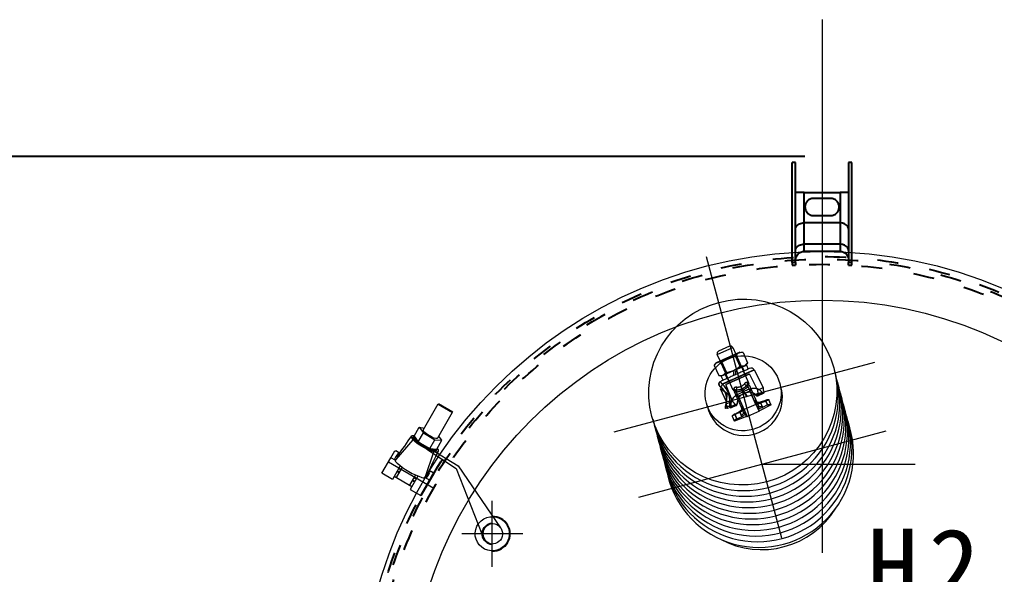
# Model space of a CAD drawing. Header units: millimetres. Extents: x 89051 to 218395, y -330386 to -125649.
# Drawn here: x 90001 to 90571, y -128403 to -128079 of the extents above; entities that cross this region are included whole.
import ezdxf

# ---------------------------------------------------------------- set-up
doc = ezdxf.new("R2010")
doc.units = ezdxf.units.MM
doc.header["$LTSCALE"] = 13
for name, pattern in [('1 实线', [0]), ('ACAD_ISO03W100', [1.18, 0.47, -0.71]), ('ACAD_ISO04W100', [30, 24, -3, 0, -3]), ('CENTER', [50.8, 31.75, -6.35, 6.35, -6.35]), ('HIDDEN', [9.525, 6.35, -3.175])]:
    doc.linetypes.add(name, pattern=pattern)
doc.layers.get('0').update_dxf_attribs({"color": 1, "linetype": 'CENTER'})
for name, color, linetype in [('CORE', 5, 'Continuous'), ('PDF_Visible (ANSI)', 7, 'Continuous'), ('PDF_Visible Narrow (ANSI)', 7, 'Continuous'), ('几何体', 7, 'Continuous'), ('粗实线', 4, 'Continuous')]:
    doc.layers.add(name, color=color, linetype=linetype)
doc.layers.add('图层1', color=1, linetype='CENTER', lineweight=13)
doc.layers.add('标注、文本', color=3, linetype='Continuous', lineweight=25)
doc.styles.get("Standard").update_dxf_attribs({"font": 'gbenor.shx', "bigfont": 'gbcbig.shx'})
doc.dimstyles.new('1-15', dxfattribs={"dimscale": 20, "dimtxt": 3.5, "dimasz": 2, "dimexe": 1.5, "dimexo": 0.5, "dimgap": 0.5, "dimtad": 1, "dimtoh": 1, "dimdec": 1, "dimdsep": 46, "dimtxsty": 'Standard', "dimcen": 2.5, "dimclrd": 3, "dimclre": 3, "dimclrt": 3, "dimadec": 0, "dimazin": 2, "dimtfac": 1, "dimtdec": 1, "dimtmove": 0, "dimatfit": 2, "dimfxl": 1, "dimarcsym": 0})

# ---------------------------------------------------------------- blocks, each defined once
blk = doc.blocks.new('*D520')
at = {"layer": 'Defpoints', "color": 0, "transparency": 16777216}
for p in [(89944.6, -128158.88), (90470.03, -128158.88), (90470.03, -128960.88)]:
    blk.add_point(p, dxfattribs=at)
at = {"layer": '标注、文本', "color": 3, "lineweight": -2, "transparency": 16777216}
for p, q in [((90460.03, -128158.88), (89914.6, -128158.88)), ((89944.6, -128920.88), (89944.6, -128198.88)), ((90460.03, -128960.88), (89914.6, -128960.88))]:
    blk.add_line(p, q, dxfattribs=at)
at = {"layer": '标注、文本', "color": 3, "transparency": 16777216}
for points in [[(89937.93, -128198.88), (89951.27, -128198.88), (89944.6, -128158.88)], [(89937.93, -128920.88), (89951.27, -128920.88), (89944.6, -128960.88)]]:
    blk.add_solid(points, dxfattribs=at)
at = {"layer": '标注、文本', "color": 3, "transparency": 16777216, "insert": (89899.6, -128559.88), "char_height": 70, "attachment_point": 5, "rotation": 90}
blk.add_mtext('802', dxfattribs=at)
blk = doc.blocks.new('*D527')
at = {"layer": 'Defpoints', "color": 0, "transparency": 16777216}
for p in [(90794.78, -128296.38), (90674.31, -128365.93), (90940.67, -128400.89), (90006.08, -128483.88), (90933.98, -128483.88)]:
    blk.add_point(p, dxfattribs=at)
at = {"layer": '标注、文本', "color": 3, "lineweight": -2, "transparency": 16777216}
for p, q in [((90803.44, -128291.38), (90909.88, -128229.93)), ((90943.98, -128483.88), (90977.93, -128483.88))]:
    blk.add_line(p, q, dxfattribs=at)
blk.add_arc((90470.03, -128483.88), 477.9, 4.797, 25.203, dxfattribs=at)
at = {"layer": '标注、文本', "color": 3, "transparency": 16777216}
for points in [[(90896.53, -128283.46), (90908.34, -128277.28), (90883.9, -128244.93)], [(90952.92, -128443.63), (90939.6, -128444.19), (90947.93, -128483.88)]]:
    blk.add_solid(points, dxfattribs=at)
at = {"layer": '标注、文本', "color": 3, "transparency": 16777216, "insert": (90975.11, -128348.54), "char_height": 70, "attachment_point": 5, "rotation": 285}
blk.add_mtext('30°', dxfattribs=at)
blk = doc.blocks.new('WRWEF RGERG')
at = {"layer": '几何体'}
for p, q in [((96038.29, -127924.02), (96038.29, -127922.02)), ((96096.7, -127922.02), (96038.29, -127922.02)), ((96096.7, -127924.02), (96096.7, -127922.02)), ((96096.7, -127922.02), (96098.29, -127922.02)), ((96098.29, -127922.02), (96098.29, -127924.02)), ((96096.7, -127924.02), (96038.29, -127924.02)), ((96055.79, -127929.02), (96055.79, -127950.02)), ((96073.53, -127950.02), (96073.53, -127929.02)), ((96086, -127929.02), (96073.53, -127929.02)), ((96086, -127950.02), (96086, -127929.02)), ((96090.29, -127929.02), (96086, -127929.02)), ((96090.29, -127950.02), (96090.29, -127929.02)), ((96096.7, -127924.02), (96098.29, -127924.02)), ((96059.27, -127944.52), (96059.27, -127934.52)), ((96069.27, -127934.52), (96069.27, -127944.52)), ((96073.53, -127950.02), (96086, -127950.02)), ((96086, -127950.02), (96090.29, -127950.02)), ((96038.29, -127955.02), (96096.7, -127955.02)), ((96038.29, -127957.02), (96038.29, -127955.02)), ((96096.7, -127957.02), (96038.29, -127957.02)), ((96096.7, -127957.02), (96096.7, -127955.02)), ((96098.29, -127955.02), (96096.7, -127955.02)), ((96098.29, -127957.02), (96096.7, -127957.02)), ((96098.29, -127955.02), (96098.29, -127957.02))]:
    blk.add_line(p, q, dxfattribs=at)
at = {"layer": '几何体', "flags": 128}
for points in [[(96077.26, -127924.02), (96076.73, -127924.07), (96076.21, -127924.22), (96075.71, -127924.47), (96075.24, -127924.81), (96074.82, -127925.24), (96074.44, -127925.74), (96074.12, -127926.31), (96073.86, -127926.94), (96073.68, -127927.61), (96073.56, -127928.3), (96073.53, -127929.02)], [(96089.74, -127924.02), (96089.21, -127924.07), (96088.68, -127924.22), (96088.18, -127924.47), (96087.72, -127924.81), (96087.29, -127925.24), (96086.91, -127925.74), (96086.59, -127926.31), (96086.34, -127926.94), (96086.15, -127927.61), (96086.04, -127928.3), (96086, -127929.02)], [(96077.26, -127955.02), (96076.73, -127954.96), (96076.21, -127954.81), (96075.71, -127954.56), (96075.24, -127954.22), (96074.82, -127953.79), (96074.44, -127953.29), (96074.12, -127952.72), (96073.86, -127952.09), (96073.68, -127951.42), (96073.56, -127950.73), (96073.53, -127950.02)], [(96089.74, -127955.02), (96089.21, -127954.96), (96088.68, -127954.81), (96088.18, -127954.56), (96087.72, -127954.22), (96087.29, -127953.79), (96086.91, -127953.29), (96086.59, -127952.72), (96086.34, -127952.09), (96086.15, -127951.42), (96086.04, -127950.73), (96086, -127950.02)]]:
    blk.add_lwpolyline(points, dxfattribs=at)
at = {"layer": '几何体'}
for centre, start, end in [((96095.29, -127929.02), 90, 180), ((96095.29, -127950.02), 180, 270)]:
    blk.add_arc(centre, 5, start, end, dxfattribs=at)
for points, knots in [([(96055.79, -127929.02), (96055.79, -127928.68), (96055.79, -127928.36), (96055.79, -127927.71), (96055.79, -127927.39), (96055.79, -127926.79), (96055.79, -127926.5), (96055.79, -127925.96), (96055.79, -127925.7), (96055.79, -127925.24), (96055.79, -127925.03), (96055.79, -127924.67), (96055.79, -127924.52), (96055.79, -127924.27), (96055.79, -127924.17), (96055.79, -127924.05), (96055.79, -127924.02), (96055.79, -127924.02)], [0, 0, 0, 0, 0.125, 0.125, 0.25, 0.25, 0.375, 0.375, 0.5, 0.5, 0.625, 0.625, 0.75, 0.75, 0.875, 0.875, 1, 1, 1, 1]), ([(96073.53, -127929.02), (96073.46, -127929.02), (96073.39, -127929.02), (96073.25, -127929.02), (96073.04, -127929.02), (96072.82, -127929.02), (96072.39, -127929.02), (96072.09, -127929.02), (96071.16, -127929.02), (96070.52, -127929.02), (96069.5, -127929.02), (96069.15, -127929.02), (96068.44, -127929.02), (96068.08, -127929.02), (96066.98, -127929.02), (96066.24, -127929.02), (96064.71, -127929.02), (96063.93, -127929.02), (96062.33, -127929.02), (96061.51, -127929.02), (96059.88, -127929.02), (96059.06, -127929.02), (96057.43, -127929.02), (96056.6, -127929.02), (96055.79, -127929.02)], [0, 0, 0, 0, 0.015625, 0.015625, 0.03125, 0.0625, 0.0625, 0.125, 0.125, 0.25, 0.25, 0.3125, 0.3125, 0.375, 0.375, 0.5, 0.5, 0.625, 0.625, 0.75, 0.75, 0.875, 0.875, 1, 1, 1, 1]), ([(96059.27, -127934.52), (96059.27, -127934.18), (96059.3, -127933.84), (96059.43, -127933.19), (96059.54, -127932.86), (96059.8, -127932.24), (96059.96, -127931.95), (96060.34, -127931.4), (96060.56, -127931.14), (96061.05, -127930.67), (96061.31, -127930.47), (96061.88, -127930.11), (96062.18, -127929.96), (96062.79, -127929.73), (96063.11, -127929.64), (96063.76, -127929.53), (96064.08, -127929.51), (96064.73, -127929.53), (96065.05, -127929.57), (96065.66, -127929.7), (96065.96, -127929.8), (96066.55, -127930.05), (96066.82, -127930.21), (96067.34, -127930.56), (96067.58, -127930.76), (96068.03, -127931.21), (96068.23, -127931.45), (96068.5, -127931.85), (96068.58, -127931.98), (96068.74, -127932.27), (96068.81, -127932.42), (96069, -127932.87), (96069.1, -127933.19), (96069.23, -127933.84), (96069.27, -127934.17), (96069.27, -127934.52)], [0, 0, 0, 0, 0.0625, 0.0625, 0.125, 0.125, 0.1875, 0.1875, 0.25, 0.25, 0.3125, 0.3125, 0.375, 0.375, 0.4375, 0.4375, 0.5, 0.5, 0.5625, 0.5625, 0.625, 0.625, 0.6875, 0.6875, 0.75, 0.75, 0.8125, 0.8125, 0.84375, 0.84375, 0.875, 0.875, 0.9375, 0.9375, 1, 1, 1, 1]), ([(96069.27, -127944.52), (96069.27, -127944.85), (96069.23, -127945.19), (96069.1, -127945.84), (96069, -127946.16), (96068.74, -127946.76), (96068.59, -127947.05), (96068.23, -127947.58), (96068.02, -127947.83), (96067.58, -127948.27), (96067.33, -127948.48), (96066.81, -127948.83), (96066.54, -127948.98), (96065.96, -127949.23), (96065.66, -127949.33), (96065.04, -127949.46), (96064.73, -127949.5), (96064.09, -127949.52), (96063.76, -127949.5), (96063.12, -127949.39), (96062.8, -127949.31), (96062.33, -127949.13), (96062.18, -127949.06), (96061.88, -127948.91), (96061.74, -127948.83), (96061.32, -127948.57), (96061.05, -127948.36), (96060.56, -127947.89), (96060.35, -127947.64), (96059.97, -127947.09), (96059.8, -127946.79), (96059.54, -127946.17), (96059.44, -127945.85), (96059.3, -127945.19), (96059.27, -127944.85), (96059.27, -127944.52)], [0, 0, 0, 0, 0.0625, 0.0625, 0.125, 0.125, 0.1875, 0.1875, 0.25, 0.25, 0.3125, 0.3125, 0.375, 0.375, 0.4375, 0.4375, 0.5, 0.5, 0.5625, 0.5625, 0.625, 0.625, 0.65625, 0.65625, 0.6875, 0.6875, 0.75, 0.75, 0.8125, 0.8125, 0.875, 0.875, 0.9375, 0.9375, 1, 1, 1, 1]), ([(96055.79, -127950.02), (96056.61, -127950.02), (96057.42, -127950.02), (96059.04, -127950.02), (96059.86, -127950.02), (96061.49, -127950.02), (96062.31, -127950.02), (96063.91, -127950.02), (96064.69, -127950.02), (96066.22, -127950.02), (96066.97, -127950.02), (96068.07, -127950.02), (96068.43, -127950.02), (96069.14, -127950.02), (96069.49, -127950.02), (96071.19, -127950.02), (96072.43, -127950.02), (96073.53, -127950.02)], [0, 0, 0, 0, 0.125, 0.125, 0.25, 0.25, 0.375, 0.375, 0.5, 0.5, 0.625, 0.625, 0.6875, 0.6875, 0.75, 0.75, 1, 1, 1, 1]), ([(96055.79, -127955.02), (96055.79, -127955.02), (96055.79, -127954.98), (96055.79, -127954.89), (96055.79, -127954.85), (96055.79, -127954.76), (96055.79, -127954.7), (96055.79, -127954.51), (96055.79, -127954.36), (96055.79, -127954), (96055.79, -127953.79), (96055.79, -127953.33), (96055.79, -127953.08), (96055.79, -127952.67), (96055.79, -127952.53), (96055.79, -127952.24), (96055.79, -127952.1), (96055.79, -127951.64), (96055.79, -127951.33), (96055.79, -127950.68), (96055.79, -127950.35), (96055.79, -127950.02)], [0, 0, 0, 0, 0.125, 0.125, 0.1875, 0.1875, 0.25, 0.25, 0.375, 0.375, 0.5, 0.5, 0.625, 0.625, 0.6875, 0.6875, 0.75, 0.75, 0.875, 0.875, 1, 1, 1, 1])]:
    blk.add_open_spline(points, degree=3, knots=knots, dxfattribs=at)

msp = doc.modelspace()

# ---------------------------------------------------------------- linework, layer by layer
at = {"color": 8, "linetype": 'Continuous', "lineweight": 15}
for p, q in [((90408.79, -128274.68), (90417.92, -128270.61)), ((90428.28, -128296.81), (90433.18, -128307.82)), ((90421.33, -128299.92), (90426.23, -128310.91))]:
    msp.add_line(p, q, dxfattribs=at)
at = {"color": 7, "linetype": 'Continuous', "lineweight": 15}
for p, q in [((90415.94, -128269.85), (90409.55, -128272.7)), ((90417.92, -128270.61), (90419.6, -128274.38)), ((90422, -128273.31), (90408.07, -128279.51)), ((90410.46, -128278.45), (90408.79, -128274.68)), ((90419.63, -128275.38), (90422.29, -128281.36)), ((90422, -128273.31), (90423.85, -128273.5)), ((90423.85, -128273.5), (90426.51, -128279.48)), ((90406.97, -128281.02), (90408.07, -128279.51)), ((90406.97, -128281.02), (90409.63, -128286.99)), ((90411.19, -128279.14), (90413.85, -128285.11)), ((90419.82, -128283.47), (90425.8, -128280.81)), ((90426.51, -128279.48), (90425.41, -128280.98)), ((90425.8, -128280.81), (90426.86, -128283.19)), ((90411.48, -128287.19), (90409.63, -128286.99)), ((90411.1, -128287.36), (90418.45, -128284.09)), ((90412.15, -128289.73), (90411.1, -128287.36)), ((90418.45, -128284.09), (90418.14, -128287.07)), ((90419.82, -128283.47), (90418.45, -128284.09)), ((90419.51, -128286.46), (90419.82, -128283.47)), ((90430.27, -128283.65), (90435.57, -128294.05)), ((90429.48, -128297.19), (90432.81, -128304.67)), ((90435.15, -128296.96), (90431.54, -128298.56)), ((90432.41, -128298.89), (90435.87, -128297.34)), ((90435.95, -128297.31), (90435.87, -128297.34)), ((90414.72, -128305.21), (90414.64, -128305.03)), ((90416.64, -128305.91), (90420.11, -128304.36)), ((90420.45, -128303.5), (90416.84, -128305.11)), ((90420.77, -128300.99), (90424.13, -128308.53)), ((90431.96, -128302.74), (90432.07, -128302.9)), ((90432.07, -128302.9), (90432.24, -128303.02)), ((90432.24, -128303.02), (90432.46, -128303.11)), ((90432.46, -128303.11), (90432.74, -128303.15)), ((90432.74, -128303.15), (90433.05, -128303.15)), ((90432.81, -128304.67), (90432.92, -128304.82)), ((90432.92, -128304.82), (90433.09, -128304.95)), ((90433.05, -128303.15), (90433.39, -128303.1)), ((90433.09, -128304.95), (90433.32, -128305.03)), ((90433.32, -128305.03), (90433.59, -128305.07)), ((90433.39, -128303.1), (90433.74, -128303.01)), ((90440.23, -128304.12), (90433.51, -128307.54)), ((90433.59, -128305.07), (90433.91, -128305.07)), ((90433.74, -128303.01), (90434.09, -128302.89)), ((90433.91, -128305.07), (90434.24, -128305.02)), ((90436.98, -128301.47), (90433.93, -128302.58)), ((90434.09, -128302.89), (90433.93, -128302.58)), ((90434.95, -128304.81), (90434.09, -128302.89)), ((90434.24, -128305.02), (90434.6, -128304.94)), ((90434.6, -128304.94), (90434.95, -128304.81)), ((90435.15, -128305.61), (90434.95, -128304.81)), ((90438.18, -128304.18), (90435.15, -128305.61)), ((90436.98, -128301.47), (90438.18, -128304.18)), ((90440.15, -128303.95), (90438.92, -128301.18)), ((90440.15, -128303.95), (90440.23, -128304.12)), ((90416.11, -128305.66), (90416.09, -128305.62)), ((90416.64, -128305.91), (90416.57, -128305.94)), ((90417.46, -128310.74), (90418.69, -128313.51)), ((90425.8, -128310.98), (90418.76, -128313.68)), ((90418.97, -128309.49), (90421.83, -128307.97)), ((90420.18, -128312.2), (90418.97, -128309.49)), ((90420.18, -128312.2), (90423.27, -128310.9)), ((90421.83, -128307.97), (90421.95, -128308.29)), ((90421.95, -128308.29), (90422.28, -128308.11)), ((90421.95, -128308.29), (90422.81, -128310.21)), ((90422.28, -128308.11), (90422.58, -128307.91)), ((90422.58, -128307.91), (90422.85, -128307.69)), ((90422.81, -128310.21), (90423.14, -128310.04)), ((90422.81, -128310.21), (90423.27, -128310.9)), ((90422.85, -128307.69), (90423.06, -128307.46)), ((90423.06, -128307.46), (90423.21, -128307.23)), ((90423.14, -128310.04), (90423.44, -128309.83)), ((90423.21, -128307.23), (90423.3, -128307)), ((90423.32, -128306.8), (90423.28, -128306.61)), ((90423.3, -128307), (90423.32, -128306.8)), ((90423.44, -128309.83), (90423.7, -128309.61)), ((90423.7, -128309.61), (90423.91, -128309.38)), ((90423.91, -128309.38), (90424.06, -128309.15)), ((90424.06, -128309.15), (90424.15, -128308.93)), ((90424.18, -128308.72), (90424.13, -128308.53)), ((90424.15, -128308.93), (90424.18, -128308.72)), ((90425.8, -128310.98), (90425, -128309.16)), ((90433.51, -128307.54), (90432.7, -128305.73)), ((90418.69, -128313.51), (90418.76, -128313.68))]:
    msp.add_line(p, q, dxfattribs=at)
at = {"color": 7, "linetype": 'HIDDEN', "lineweight": 0}
for p, q in [((90419.19, -128275.45), (90411.54, -128278.86)), ((90419.29, -128274.52), (90419.19, -128275.45)), ((90419.19, -128275.45), (90422.08, -128281.95)), ((90419.6, -128274.38), (90427.24, -128291.55)), ((90418.11, -128295.61), (90410.46, -128278.45)), ((90411.54, -128278.86), (90410.78, -128278.31)), ((90414.43, -128285.36), (90411.54, -128278.86)), ((90420.52, -128282.65), (90422.08, -128281.95)), ((90422.08, -128281.95), (90423.02, -128282.05)), ((90423.43, -128281.87), (90424.49, -128284.24)), ((90414.53, -128288.68), (90413.47, -128286.3)), ((90413.88, -128286.12), (90414.43, -128285.36)), ((90414.43, -128285.36), (90416.16, -128284.59)), ((90424.21, -128284.37), (90425.43, -128287.11)), ((90427.61, -128286.14), (90432.37, -128295.47)), ((90427.71, -128282.81), (90427.71, -128282.81)), ((90417.6, -128302.05), (90413.84, -128292.27)), ((90416.02, -128291.3), (90414.8, -128288.56)), ((90426.11, -128291.93), (90426.8, -128293.49)), ((90426.8, -128293.49), (90428.28, -128296.81)), ((90433.18, -128307.82), (90426.8, -128293.49)), ((90427.38, -128292.46), (90429.48, -128297.19)), ((90432.32, -128295.43), (90435.52, -128294)), ((90410.49, -128294.47), (90413.94, -128302.24)), ((90410.49, -128294.47), (90414.55, -128297.32)), ((90414.55, -128297.32), (90413.94, -128302.24)), ((90418.7, -128296.33), (90420.77, -128300.99)), ((90419.16, -128295.03), (90419.85, -128296.58)), ((90419.85, -128296.58), (90421.33, -128299.92)), ((90426.23, -128310.91), (90419.85, -128296.58)), ((90420.97, -128298.97), (90427.82, -128295.92)), ((90424.51, -128306.92), (90420.97, -128298.97)), ((90431.36, -128303.87), (90427.82, -128295.92)), ((90431.54, -128298.56), (90435.15, -128296.96)), ((90432.5, -128298.85), (90432.41, -128298.89)), ((90432.67, -128298.23), (90436.03, -128296.74)), ((90435.95, -128297.31), (90435.87, -128297.34)), ((90413.99, -128303.58), (90417.6, -128301.98)), ((90414.64, -128305.03), (90413.99, -128303.58)), ((90416.09, -128305.62), (90419.45, -128304.12)), ((90416.84, -128305.11), (90420.45, -128303.5)), ((90420.11, -128304.36), (90420.01, -128304.41)), ((90422.95, -128304.99), (90424.02, -128307.39)), ((90431.36, -128303.87), (90424.51, -128306.92)), ((90430.97, -128301.42), (90432.04, -128303.82)), ((90431.96, -128302.74), (90432.07, -128302.9)), ((90439.05, -128301.13), (90432.04, -128303.82)), ((90432.07, -128302.9), (90432.24, -128303.02)), ((90432.24, -128303.02), (90432.46, -128303.11)), ((90432.46, -128303.11), (90432.74, -128303.15)), ((90432.74, -128303.15), (90433.05, -128303.15)), ((90432.81, -128304.67), (90432.92, -128304.82)), ((90432.92, -128304.82), (90433.09, -128304.95)), ((90433.05, -128303.15), (90433.39, -128303.1)), ((90433.09, -128304.95), (90433.32, -128305.03)), ((90433.32, -128305.03), (90433.59, -128305.07)), ((90433.39, -128303.1), (90433.74, -128303.01)), ((90433.59, -128305.07), (90433.91, -128305.07)), ((90433.74, -128303.01), (90434.09, -128302.89)), ((90433.91, -128305.07), (90434.24, -128305.02)), ((90433.93, -128302.58), (90434.09, -128302.89)), ((90434.09, -128302.89), (90434.95, -128304.81)), ((90434.24, -128305.02), (90434.6, -128304.94)), ((90434.6, -128304.94), (90434.95, -128304.81)), ((90434.95, -128304.81), (90435.15, -128305.61)), ((90438.18, -128304.18), (90436.98, -128301.47)), ((90416.64, -128305.91), (90416.57, -128305.94)), ((90424.02, -128307.39), (90417.33, -128310.8)), ((90418.97, -128309.49), (90420.18, -128312.2)), ((90421.95, -128308.29), (90421.83, -128307.97)), ((90421.95, -128308.29), (90422.28, -128308.11)), ((90422.81, -128310.21), (90421.95, -128308.29)), ((90422.28, -128308.11), (90422.58, -128307.91)), ((90422.58, -128307.91), (90422.85, -128307.69)), ((90422.81, -128310.21), (90423.14, -128310.04)), ((90423.27, -128310.9), (90422.81, -128310.21)), ((90422.85, -128307.69), (90423.06, -128307.46)), ((90423.06, -128307.46), (90423.21, -128307.23)), ((90423.14, -128310.04), (90423.44, -128309.83)), ((90423.21, -128307.23), (90423.3, -128307)), ((90423.32, -128306.8), (90423.28, -128306.61)), ((90423.3, -128307), (90423.32, -128306.8)), ((90423.44, -128309.83), (90423.7, -128309.61)), ((90423.7, -128309.61), (90423.91, -128309.38)), ((90423.91, -128309.38), (90424.06, -128309.15)), ((90424.06, -128309.15), (90424.15, -128308.93)), ((90424.18, -128308.72), (90424.13, -128308.53)), ((90424.15, -128308.93), (90424.18, -128308.72))]:
    msp.add_line(p, q, dxfattribs=at)
at = {"color": 7, "linetype": '1 实线', "lineweight": 0}
for p, q in [((90239.05, -128330.09), (90256.2, -128341.26)), ((90240.76, -128329.63), (90257.3, -128339.82)), ((90256.2, -128341.26), (90271.23, -128379.54)), ((90257.3, -128339.82), (90282.15, -128376.11))]:
    msp.add_line(p, q, dxfattribs=at)
for radius in [269.5, 241]:
    msp.add_circle((90470.03, -128483.88), radius, dxfattribs=at)
at = {"color": 7, "linetype": 'Continuous', "lineweight": 15}
for centre, radius, start, end in [((90416.55, -128271.22), 1.5, 24, 114), ((90410.16, -128274.07), 1.5, 114, 204), ((90428.53, -128284.63), 2, 27.2626, 114.0001), ((90409.06, -128291.38), 2.86, 306.2798, 348.724), ((90412.11, -128291.94), 2, 114, 127.4706), ((90414.21, -128307.47), 2.33, 77.3884, 105.7455), ((90425.87, -128309.98), 1, 266.0656, 290.8056), ((90401.97, -128247.07), 68.3, 290.8056, 297.1944), ((90432.72, -128306.93), 1, 297.1944, 321.9344)]:
    msp.add_arc(centre, radius, start, end, dxfattribs=at)
at = {"color": 7, "linetype": 'HIDDEN', "lineweight": 0}
for centre, radius, start, end in [((90409.06, -128291.38), 2.86, 306.2798, 348.724), ((90414.92, -128294.79), 5.25, 340.0482, 10.4252), ((90428.77, -128288.62), 5.25, 217.5748, 247.9518), ((90450.37, -128355.77), 68.3, 109.8484, 110.8056), ((90426.46, -128292.87), 1, 24, 110.8056), ((90450.37, -128355.77), 68.3, 117.1944, 118.1475), ((90419.61, -128295.92), 1, 117.1944, 204), ((90420.57, -128298.06), 1, 204, 294), ((90427.42, -128295.01), 1, 294, 24), ((90414.21, -128307.47), 2.33, 77.3884, 105.7455), ((90431.77, -128304.79), 1, 74.357, 114), ((90424.92, -128307.84), 1, 114, 153.643)]:
    msp.add_arc(centre, radius, start, end, dxfattribs=at)
at = {"color": 7, "linetype": '1 实线', "lineweight": 0}
for centre, major_axis, ratio in [((90423.71, -128296.64), (-53.13, -14.24), 0.987688), ((90423.89, -128297.31), (-21.47, -5.75), 0.987515), ((90277.23, -128379.54), (-9.66, 2.59), 1), ((90277.23, -128379.54), (-5.8, 1.55), 1)]:
    msp.add_ellipse(centre, major_axis=major_axis, ratio=ratio, dxfattribs=at)
for centre, major_axis, ratio, start_param, end_param in [((90424.59, -128299.9), (-53.13, -14.24), 0.987688, 6.252151, 9.455812), ((90425.48, -128303.22), (-53.13, -14.24), 0.987688, 6.251503, 9.45646), ((90426.37, -128306.55), (-53.13, -14.24), 0.987688, 6.251503, 9.45646), ((90427.26, -128309.87), (-53.13, -14.24), 0.987688, 6.251503, 9.45646), ((90424.65, -128300.12), (-21.47, -5.75), 0.987515, 6.216989, 9.490974), ((90428.15, -128313.19), (-53.13, -14.24), 0.987688, 6.251503, 9.45646), ((90429.04, -128316.52), (-53.13, -14.24), 0.987688, 6.251503, 9.45646), ((90429.93, -128319.84), (-53.13, -14.24), 0.987688, 6.251503, 9.45646), ((90430.82, -128323.17), (-53.13, -14.24), 0.987688, 6.251503, 9.45646), ((90431.71, -128326.49), (-53.13, -14.24), 0.987688, 6.251503, 9.45646), ((90432.6, -128329.82), (-53.13, -14.24), 0.987688, 6.251503, 9.45646), ((90433.49, -128333.14), (-53.13, -14.24), 0.987688, 6.251503, 9.45646), ((90435.03, -128338.88), (-48.78, -13.07), 0.987688, 7.090375, 8.617588)]:
    msp.add_ellipse(centre, major_axis=major_axis, ratio=ratio, start_param=start_param, end_param=end_param, dxfattribs=at)
at = {"color": 7, "linetype": 'Continuous', "lineweight": 15, "extrusion": (-2.64947e-16, 5.9508e-16, -1)}
for centre, start_param, end_param in [((90437.1, -128302), 4.711438, 4.712389), ((90419.28, -128309.93), 1.570796, 1.571747)]:
    msp.add_ellipse(centre, major_axis=(1.63, -3.65), ratio=0.5, start_param=start_param, end_param=end_param, dxfattribs=at)
at = {"color": 7, "linetype": 'Continuous', "lineweight": 15}
for points, knots in [([(90419.63, -128275.38), (90419.23, -128275.45), (90418.05, -128275.63), (90416.12, -128276.14), (90413.63, -128277.25), (90412.09, -128278.44), (90411.19, -128279.14)], [0, 0, 0, 0, 0.131291, 0.380797, 0.636406, 1, 1, 1, 1]), ([(90423.85, -128273.5), (90423.4, -128273.48), (90422.49, -128273.43), (90421.33, -128273.78), (90420.37, -128274.45), (90419.88, -128275.07), (90419.63, -128275.38)], [0, 0, 0, 0, 0.264604, 0.534947, 0.765343, 1, 1, 1, 1]), ([(90411.19, -128279.14), (90410.74, -128279.12), (90409.83, -128279.06), (90408.67, -128279.41), (90407.71, -128280.08), (90407.22, -128280.71), (90406.97, -128281.02)], [0, 0, 0, 0, 0.264604, 0.534947, 0.765343, 1, 1, 1, 1]), ([(90413.85, -128285.11), (90414.97, -128284.91), (90416.86, -128284.57), (90419.36, -128283.46), (90421.04, -128282.38), (90421.97, -128281.62), (90422.29, -128281.36)], [0, 0, 0, 0, 0.363593, 0.612792, 0.86871, 1, 1, 1, 1]), ([(90422.29, -128281.36), (90422.74, -128281.38), (90423.65, -128281.43), (90424.81, -128281.08), (90425.77, -128280.41), (90426.26, -128279.79), (90426.51, -128279.48)], [0, 0, 0, 0, 0.264604, 0.534947, 0.765343, 1, 1, 1, 1]), ([(90409.63, -128286.99), (90410.08, -128287.02), (90410.99, -128287.07), (90412.15, -128286.72), (90413.11, -128286.05), (90413.6, -128285.43), (90413.85, -128285.11)], [0, 0, 0, 0, 0.264604, 0.534947, 0.765343, 1, 1, 1, 1]), ([(90427.6, -128282.86), (90427.59, -128282.86), (90427.59, -128282.86), (90426.53, -128283.33), (90424.84, -128284.09), (90422.66, -128285.05), (90420.61, -128285.97), (90418.43, -128286.94), (90416.58, -128287.76), (90414.88, -128288.52), (90413.66, -128289.07), (90412.64, -128289.52), (90411.68, -128289.95), (90411.13, -128290.19), (90411.31, -128290.11), (90411.32, -128290.1)], [0, 0, 0, 0, 0.083522, 0.193798, 0.292408, 0.3841, 0.476004, 0.519801, 0.621136, 0.679781, 0.738475, 0.802606, 0.866782, 0.994951, 1, 1, 1, 1]), ([(90410.5, -128290.57), (90410.53, -128290.56), (90410.64, -128290.52), (90410.77, -128290.44), (90410.87, -128290.37), (90410.9, -128290.35)], [0, 0, 0, 0, 0.208467, 0.750038, 1, 1, 1, 1]), ([(90410.75, -128293.68), (90411.32, -128294.18), (90412.35, -128295.08), (90413.6, -128297.03), (90414.18, -128299.12), (90414.25, -128301.32), (90413.97, -128303.52), (90413.71, -128304.65), (90413.58, -128305.24)], [0, 0, 0, 0, 0.182869, 0.330834, 0.479144, 0.627187, 0.808681, 1, 1, 1, 1]), ([(90416.11, -128305.66), (90416.14, -128305.12), (90416.21, -128303.88), (90416.16, -128301.52), (90415.78, -128298.88), (90414.96, -128296.36), (90413.58, -128293.91), (90412.47, -128292.63), (90411.87, -128291.94)], [0, 0, 0, 0, 0.139514, 0.3243, 0.481762, 0.645733, 0.808421, 1, 1, 1, 1]), ([(90423.94, -128296.42), (90422.83, -128296.93), (90421.16, -128297.71), (90419.27, -128298.9), (90418.09, -128299.91), (90417.23, -128301.09), (90416.76, -128302.47), (90416.67, -128303.85), (90416.79, -128304.76), (90416.84, -128305.11)], [0, 0, 0, 0, 0.261736, 0.392969, 0.524295, 0.655604, 0.786629, 0.918439, 1, 1, 1, 1]), ([(90431.54, -128298.56), (90431.21, -128298.24), (90430.37, -128297.44), (90428.8, -128296.75), (90426.88, -128296.71), (90424.93, -128297.24), (90423.15, -128298.12), (90421.7, -128299.28), (90420.73, -128300.73), (90420.39, -128302.19), (90420.43, -128303.16), (90420.45, -128303.5)], [0, 0, 0, 0, 0.089615, 0.221363, 0.348002, 0.468039, 0.583548, 0.696763, 0.813445, 0.935236, 1, 1, 1, 1]), ([(90435.15, -128296.96), (90434.79, -128296.54), (90433.92, -128295.56), (90432.31, -128294.62), (90430.27, -128294.35), (90427.86, -128294.83), (90425.67, -128295.66), (90424.32, -128296.25), (90423.94, -128296.42)], [0, 0, 0, 0, 0.128291, 0.306114, 0.486238, 0.683626, 0.910693, 1, 1, 1, 1]), ([(90431.54, -128298.56), (90431.63, -128298.64), (90431.79, -128298.79), (90432.06, -128298.91), (90432.27, -128298.93), (90432.38, -128298.9), (90432.41, -128298.89)], [0, 0, 0, 0, 0.267328, 0.533113, 0.842483, 1, 1, 1, 1]), ([(90435.87, -128297.34), (90435.82, -128297.36), (90435.7, -128297.38), (90435.46, -128297.26), (90435.27, -128297.09), (90435.17, -128296.98), (90435.15, -128296.96)], [0, 0, 0, 0, 0.311905, 0.623821, 0.931284, 1, 1, 1, 1]), ([(90435.54, -128294.06), (90435.54, -128294.06), (90435.54, -128294.05), (90435.61, -128294.72), (90435.76, -128295.69), (90435.96, -128296.46), (90436.03, -128296.74)], [0, 0, 0, 0, 0.199016, 0.505149, 0.821936, 1, 1, 1, 1]), ([(90436.03, -128296.74), (90436.05, -128296.83), (90436.09, -128297.01), (90436.06, -128297.2), (90436, -128297.28), (90435.95, -128297.31), (90435.95, -128297.31)], [0, 0, 0, 0, 0.309294, 0.618055, 0.94119, 1, 1, 1, 1]), ([(90416.09, -128305.62), (90415.98, -128305.5), (90415.77, -128305.25), (90415.26, -128305.05), (90414.86, -128305.04), (90414.64, -128305.03)], [0, 0, 0, 0, 0.292573, 0.614726, 1, 1, 1, 1]), ([(90415.16, -128306.2), (90415.15, -128306.18), (90415.13, -128306.14), (90414.91, -128305.64), (90414.75, -128305.27), (90414.72, -128305.21)], [0, 0, 0, 0, 0.4993083, 0.9062927, 1, 1, 1, 1]), ([(90416.84, -128305.11), (90416.85, -128305.22), (90416.87, -128305.43), (90416.82, -128305.69), (90416.74, -128305.85), (90416.67, -128305.89), (90416.64, -128305.91)], [0, 0, 0, 0, 0.271472, 0.541974, 0.837873, 1, 1, 1, 1]), ([(90420.11, -128304.36), (90420.18, -128304.31), (90420.32, -128304.21), (90420.45, -128303.89), (90420.45, -128303.63), (90420.45, -128303.5)], [0, 0, 0, 0, 0.3698867, 0.7034555, 1, 1, 1, 1]), ([(90433.93, -128302.58), (90433.71, -128302.65), (90433.27, -128302.8), (90432.63, -128302.84), (90432.1, -128302.74), (90431.85, -128302.53), (90431.73, -128302.44)], [0, 0, 0, 0, 0.260672, 0.521157, 0.787349, 1, 1, 1, 1]), ([(90432.81, -128304.67), (90432.85, -128304.79), (90432.94, -128305.02), (90432.91, -128305.38), (90432.8, -128305.61), (90432.72, -128305.71), (90432.7, -128305.73)], [0, 0, 0, 0, 0.33564, 0.650076, 0.94656, 1, 1, 1, 1]), ([(90438.92, -128301.18), (90438.91, -128301.18), (90438.89, -128301.18), (90438.62, -128301.16), (90438.14, -128301.19), (90437.57, -128301.28), (90437.17, -128301.4), (90436.98, -128301.47)], [0, 0, 0, 0, 0.15553, 0.390958, 0.598532, 0.800532, 1, 1, 1, 1]), ([(90438.18, -128304.18), (90438.39, -128304.09), (90438.8, -128303.92), (90439.39, -128303.81), (90439.84, -128303.8), (90440.09, -128303.86), (90440.14, -128303.93), (90440.15, -128303.95)], [0, 0, 0, 0, 0.219315, 0.438629, 0.657824, 0.877172, 1, 1, 1, 1]), ([(90415.14, -128306.24), (90415.04, -128306.2), (90414.71, -128306.06), (90414.16, -128306.06), (90413.79, -128306.22), (90413.64, -128306.29)], [0, 0, 0, 0, 0.216465, 0.685811, 1, 1, 1, 1]), ([(90416.57, -128305.94), (90416.52, -128305.95), (90416.42, -128305.96), (90416.26, -128305.85), (90416.16, -128305.71), (90416.11, -128305.66)], [0, 0, 0, 0, 0.366385, 0.73366, 1, 1, 1, 1]), ([(90418.97, -128309.49), (90418.78, -128309.6), (90418.4, -128309.82), (90417.94, -128310.2), (90417.63, -128310.52), (90417.48, -128310.71), (90417.46, -128310.73), (90417.45, -128310.74)], [0, 0, 0, 0, 0.212122, 0.424388, 0.632518, 0.834235, 1, 1, 1, 1]), ([(90423.17, -128306.22), (90423.17, -128306.38), (90423.18, -128306.74), (90422.85, -128307.23), (90422.38, -128307.66), (90422, -128307.88), (90421.83, -128307.97)], [0, 0, 0, 0, 0.231812, 0.512298, 0.79357, 1, 1, 1, 1]), ([(90423.27, -128310.9), (90423.52, -128310.78), (90424.02, -128310.54), (90424.6, -128310.07), (90424.91, -128309.65), (90425.04, -128309.34), (90425.01, -128309.21), (90425, -128309.16)], [0, 0, 0, 0, 0.272264, 0.543354, 0.806307, 0.917665, 1, 1, 1, 1]), ([(90425, -128309.16), (90424.98, -128309.16), (90424.84, -128309.15), (90424.6, -128309.08), (90424.31, -128308.86), (90424.19, -128308.64), (90424.13, -128308.53)], [0, 0, 0, 0, 0.05344, 0.349924, 0.66436, 1, 1, 1, 1]), ([(90432.7, -128305.73), (90432.74, -128305.78), (90432.85, -128305.92), (90433.27, -128306.02), (90433.92, -128306.02), (90434.62, -128305.84), (90435.03, -128305.66), (90435.15, -128305.61)], [0, 0, 0, 0, 0.0997822, 0.2577358, 0.5631336, 0.8761849, 1, 1, 1, 1]), ([(90418.69, -128313.51), (90418.68, -128313.45), (90418.68, -128313.33), (90418.92, -128313.01), (90419.32, -128312.66), (90419.78, -128312.38), (90420.08, -128312.24), (90420.18, -128312.2)], [0, 0, 0, 0, 0.226703, 0.453689, 0.674639, 0.893771, 1, 1, 1, 1])]:
    msp.add_open_spline(points, degree=3, knots=knots, dxfattribs=at)
at = {"color": 8, "linetype": 'Continuous', "lineweight": 15}
for points, knots in [([(90411.87, -128291.94), (90412.26, -128291.76), (90413.02, -128291.42), (90414.53, -128290.75), (90416.13, -128290.04), (90417.85, -128289.27), (90419.5, -128288.54), (90421.66, -128287.58), (90424.21, -128286.44), (90426.86, -128285.26), (90428.94, -128284.34), (90429.97, -128283.88), (90430.32, -128283.72), (90430.28, -128283.74), (90430.27, -128283.74)], [0, 0, 0, 0, 0.08065, 0.152535, 0.227178, 0.290918, 0.356985, 0.413245, 0.530447, 0.64536, 0.766539, 0.899876, 0.972415, 1, 1, 1, 1]), ([(90410.51, -128290.58), (90410.51, -128290.58), (90410.53, -128290.57), (90410.43, -128290.64), (90410.16, -128290.87), (90409.77, -128291.42), (90409.67, -128292.24), (90410.13, -128293.12), (90410.61, -128293.55), (90410.75, -128293.68)], [0, 0, 0, 0, 0.033425, 0.063804, 0.220681, 0.380977, 0.663809, 0.897661, 1, 1, 1, 1]), ([(90411.87, -128291.94), (90411.75, -128291.87), (90411.35, -128291.62), (90410.89, -128291.14), (90410.67, -128290.65), (90410.91, -128290.35), (90410.9, -128290.35), (90410.9, -128290.36)], [0, 0, 0, 0, 0.089163, 0.303876, 0.580335, 0.922227, 1, 1, 1, 1]), ([(90413.58, -128305.24), (90413.55, -128305.47), (90413.48, -128306.12), (90413.57, -128306.21), (90413.63, -128306.26)], [0, 0, 0, 0, 0.360768, 1, 1, 1, 1])]:
    msp.add_open_spline(points, degree=3, knots=knots, dxfattribs=at)
at = {"color": 7, "linetype": 'HIDDEN', "lineweight": 0}
for points, knots in [([(90430.27, -128283.74), (90430.27, -128283.74), (90430.28, -128283.74), (90429.91, -128283.9), (90429.19, -128284.23), (90428.11, -128284.71), (90426.77, -128285.3), (90425.18, -128286.01), (90423.07, -128286.95), (90421.28, -128287.74), (90419.14, -128288.7), (90417.05, -128289.63), (90414.34, -128290.84), (90412.71, -128291.56), (90412.01, -128291.87), (90411.87, -128291.94)], [0, 0, 0, 0, 0.046837, 0.123612, 0.202712, 0.278721, 0.357448, 0.427276, 0.499788, 0.618459, 0.624798, 0.738528, 0.850784, 0.968999, 1, 1, 1, 1]), ([(90427.53, -128286.17), (90427.5, -128286.19), (90427.44, -128286.21), (90426.65, -128286.56), (90425.64, -128287.02), (90424.03, -128287.73), (90421.89, -128288.68), (90419.75, -128289.64), (90417.87, -128290.47), (90416.22, -128291.21), (90414.85, -128291.82), (90413.95, -128292.22), (90413.95, -128292.22), (90413.95, -128292.22)], [0, 0, 0, 0, 0.116595, 0.187337, 0.26069, 0.358772, 0.457465, 0.541866, 0.619663, 0.702045, 0.797172, 0.909851, 1, 1, 1, 1]), ([(90410.75, -128293.68), (90410.46, -128293.38), (90409.86, -128292.79), (90409.66, -128291.73), (90409.99, -128291), (90410.5, -128290.59), (90410.51, -128290.58), (90410.51, -128290.58)], [0, 0, 0, 0, 0.2248592, 0.449181, 0.7757164, 0.9433115, 1, 1, 1, 1]), ([(90410.9, -128290.36), (90410.9, -128290.35), (90410.91, -128290.34), (90410.73, -128290.53), (90410.74, -128290.88), (90411.12, -128291.43), (90411.62, -128291.77), (90411.87, -128291.94)], [0, 0, 0, 0, 0.069941, 0.258386, 0.588374, 0.800094, 1, 1, 1, 1]), ([(90413.58, -128305.24), (90413.66, -128304.89), (90413.87, -128303.98), (90414.15, -128302.31), (90414.23, -128300.51), (90414.11, -128298.84), (90413.57, -128296.97), (90412.34, -128295.07), (90411.32, -128294.18), (90410.75, -128293.68)], [0, 0, 0, 0, 0.120329, 0.314072, 0.419625, 0.529073, 0.673506, 0.818062, 1, 1, 1, 1]), ([(90411.87, -128291.94), (90412.47, -128292.63), (90413.57, -128293.89), (90414.93, -128296.29), (90415.68, -128298.53), (90416.03, -128300.56), (90416.21, -128302.68), (90416.18, -128304.43), (90416.13, -128305.4), (90416.11, -128305.66)], [0, 0, 0, 0, 0.190655, 0.349569, 0.509461, 0.622936, 0.736509, 0.93138, 1, 1, 1, 1]), ([(90420.08, -128293.84), (90419.8, -128293.84), (90419.48, -128293.84), (90418.99, -128294), (90418.75, -128294.16), (90418.48, -128294.51), (90418.38, -128294.79), (90418.35, -128295.2), (90418.36, -128295.41), (90418.39, -128295.58), (90418.39, -128295.6)], [0, 0, 0, 0, 0.23485, 0.273776, 0.503367, 0.54344, 0.787346, 0.847818, 0.98021, 1, 1, 1, 1]), ([(90426.36, -128292.51), (90426.28, -128292.59), (90426, -128292.88), (90425.34, -128293.5), (90424.25, -128294.32), (90422.85, -128295.01), (90421.41, -128295.42), (90420.24, -128295.57), (90419.64, -128295.59), (90419.41, -128295.6)], [0, 0, 0, 0, 0.059142, 0.19591, 0.373095, 0.550947, 0.716442, 0.889189, 1, 1, 1, 1]), ([(90419.85, -128296.58), (90419.99, -128296.56), (90420.87, -128296.41), (90421.95, -128296.13), (90423.49, -128295.56), (90425.02, -128294.82), (90426.17, -128293.96), (90426.8, -128293.49)], [0, 0, 0, 0, 0.059845, 0.367115, 0.424332, 0.68662, 1, 1, 1, 1]), ([(90424.61, -128291.82), (90424.59, -128291.86), (90424.28, -128292.27), (90423.61, -128292.99), (90422.73, -128293.49), (90422.21, -128293.67), (90421.64, -128293.83), (90420.99, -128293.89), (90420.37, -128293.87), (90420.18, -128293.85), (90420.08, -128293.84)], [0, 0, 0, 0, 0.025388, 0.321228, 0.556709, 0.571535, 0.626414, 0.885089, 0.935936, 1, 1, 1, 1]), ([(90427.04, -128291.75), (90427.03, -128291.73), (90426.93, -128291.6), (90426.66, -128291.33), (90426.32, -128291.13), (90425.9, -128291.05), (90425.58, -128291.08), (90425.16, -128291.27), (90424.87, -128291.5), (90424.66, -128291.76), (90424.61, -128291.82)], [0, 0, 0, 0, 0.019768, 0.152009, 0.376167, 0.45631, 0.662525, 0.72607, 0.928813, 1, 1, 1, 1]), ([(90427.14, -128291.62), (90427.05, -128291.74), (90426.89, -128291.94), (90426.52, -128292.34), (90426.36, -128292.51)], [0, 0, 0, 0, 0.569646, 1, 1, 1, 1]), ([(90426.8, -128293.49), (90426.8, -128293.48), (90426.79, -128293.18), (90426.77, -128292.44), (90426.94, -128292.01), (90427.04, -128291.75)], [0, 0, 0, 0, 0.002447, 0.372483, 1, 1, 1, 1]), ([(90427.04, -128291.75), (90427.12, -128291.66), (90427.24, -128291.51), (90427.2, -128291.55), (90427.19, -128291.57)], [0, 0, 0, 0, 0.636417, 1, 1, 1, 1]), ([(90418.17, -128295.59), (90418.14, -128295.59), (90418.09, -128295.59), (90418.28, -128295.59), (90418.39, -128295.6)], [0, 0, 0, 0, 0.368745, 1, 1, 1, 1]), ([(90419.41, -128295.6), (90419.25, -128295.6), (90418.7, -128295.61), (90418.42, -128295.6), (90418.23, -128295.59)], [0, 0, 0, 0, 0.3036875, 1, 1, 1, 1]), ([(90418.39, -128295.6), (90418.63, -128295.68), (90419.06, -128295.82), (90419.59, -128296.33), (90419.85, -128296.58), (90419.85, -128296.58)], [0, 0, 0, 0, 0.557787, 0.997553, 1, 1, 1, 1]), ([(90432.34, -128295.49), (90432.34, -128295.48), (90432.34, -128295.48), (90432.37, -128296.15), (90432.46, -128297.13), (90432.61, -128297.93), (90432.67, -128298.23)], [0, 0, 0, 0, 0.199474, 0.497182, 0.809084, 1, 1, 1, 1]), ([(90432.5, -128298.85), (90432.56, -128298.81), (90432.66, -128298.73), (90432.71, -128298.51), (90432.68, -128298.32), (90432.67, -128298.23)], [0, 0, 0, 0, 0.36243, 0.726288, 1, 1, 1, 1]), ([(90413.63, -128306.26), (90413.63, -128306.26), (90413.67, -128306.39), (90413.47, -128306.08), (90413.55, -128305.47), (90413.58, -128305.24)], [0, 0, 0, 0, 0.001457, 0.625597, 1, 1, 1, 1]), ([(90419.45, -128304.12), (90419.22, -128303.82), (90418.67, -128303.1), (90417.96, -128302.37), (90417.56, -128301.97), (90417.61, -128302.03), (90417.62, -128302.04)], [0, 0, 0, 0, 0.232525, 0.561446, 0.891546, 1, 1, 1, 1]), ([(90419.45, -128304.12), (90419.51, -128304.19), (90419.62, -128304.33), (90419.81, -128304.43), (90419.94, -128304.44), (90420, -128304.41), (90420.01, -128304.41)], [0, 0, 0, 0, 0.302487, 0.604177, 0.927744, 1, 1, 1, 1]), ([(90422.95, -128304.99), (90422.96, -128305.06), (90422.99, -128305.38), (90423.05, -128305.93), (90423.2, -128306.39), (90423.28, -128306.61)], [0, 0, 0, 0, 0.136344, 0.586577, 1, 1, 1, 1]), ([(90423.28, -128306.61), (90423.2, -128306.39), (90423.05, -128305.93), (90422.99, -128305.38), (90422.96, -128305.06), (90422.95, -128304.99)], [0, 0, 0, 0, 0.413423, 0.863656, 1, 1, 1, 1]), ([(90422.95, -128304.99), (90423.07, -128305.27), (90423.24, -128305.7), (90423.19, -128306.09), (90423.17, -128306.22)], [0, 0, 0, 0, 0.662203, 1, 1, 1, 1]), ([(90431.96, -128302.74), (90431.84, -128302.54), (90431.6, -128302.12), (90431.24, -128301.71), (90431.02, -128301.48), (90430.97, -128301.42)], [0, 0, 0, 0, 0.4134228, 0.8636555, 1, 1, 1, 1]), ([(90430.97, -128301.42), (90431.02, -128301.48), (90431.24, -128301.71), (90431.6, -128302.12), (90431.84, -128302.54), (90431.96, -128302.74)], [0, 0, 0, 0, 0.1363445, 0.5865772, 1, 1, 1, 1]), ([(90431.73, -128302.44), (90431.69, -128302.42), (90431.4, -128302.23), (90431.17, -128301.84), (90431, -128301.48), (90430.97, -128301.42)], [0, 0, 0, 0, 0.1294795, 0.8669301, 1, 1, 1, 1]), ([(90431.98, -128302.8), (90431.97, -128302.78), (90431.93, -128302.69), (90431.88, -128302.55), (90431.73, -128302.47), (90431.72, -128302.46)], [0, 0, 0, 0, 0.274049, 0.970483, 1, 1, 1, 1]), ([(90432.7, -128305.73), (90432.72, -128305.71), (90432.8, -128305.61), (90432.91, -128305.38), (90432.94, -128305.02), (90432.85, -128304.79), (90432.81, -128304.67)], [0, 0, 0, 0, 0.05344, 0.349924, 0.66436, 1, 1, 1, 1]), ([(90423.24, -128306.22), (90423.24, -128306.31), (90423.22, -128306.53), (90423.28, -128306.61), (90423.31, -128306.66)], [0, 0, 0, 0, 0.437675, 1, 1, 1, 1]), ([(90424.13, -128308.53), (90424.19, -128308.64), (90424.31, -128308.86), (90424.6, -128309.08), (90424.84, -128309.15), (90424.98, -128309.16), (90425, -128309.16)], [0, 0, 0, 0, 0.33564, 0.650076, 0.94656, 1, 1, 1, 1])]:
    msp.add_open_spline(points, degree=3, knots=knots, dxfattribs=at)
at = {"layer": 'CORE', "color": 0, "linetype": 'ByBlock'}
msp.add_line((90245.68, -128303.6), (90254.07, -128308.45), dxfattribs=at)
at = {"layer": 'PDF_Visible (ANSI)', "lineweight": 13}
for points in [[(90245.4, -128323.47), (90245.03, -128323.79), (90244.33, -128323.75), (90243.36, -128323.55), (90242.34, -128323.14), (90241.12, -128322.44), (90240.04, -128321.82), (90238.82, -128321.11), (90237.81, -128320.35), (90237.29, -128319.69), (90236.91, -128319.11), (90237.01, -128318.62), (90245.68, -128303.6)], [(90245.4, -128323.47), (90254.07, -128308.45)], [(90223.01, -128332.55), (90223.25, -128332.15), (90223.69, -128331.68), (90224.08, -128331.01), (90225, -128329.73), (90226.07, -128328.19), (90228.14, -128325.23), (90230.21, -128322.28)], [(90231.05, -128324.57), (90230.47, -128323.69), (90230.09, -128323.11), (90230.05, -128322.55), (90230.29, -128322.14), (90230.93, -128321.97), (90231.84, -128321.95)], [(90244.61, -128330.77), (90244.24, -128331.1), (90243.54, -128331.06), (90242.5, -128330.99), (90241.26, -128330.64), (90239.96, -128330.07), (90238.39, -128329.35), (90236.83, -128328.62), (90235.42, -128327.63), (90234.01, -128326.63), (90232.87, -128325.79), (90231.94, -128324.9), (90231.36, -128324.02), (90230.98, -128323.44), (90231.08, -128322.96), (90231.39, -128322.42)], [(90231.76, -128322.09), (90231.39, -128322.42), (90231.29, -128322.9), (90231.46, -128323.54), (90232.12, -128324.28), (90233.04, -128325.18), (90234.24, -128326.23), (90235.65, -128327.22), (90237.14, -128328.08), (90238.63, -128328.94), (90240.2, -128329.66), (90241.71, -128330.18), (90242.94, -128330.53), (90243.91, -128330.73), (90244.55, -128330.56), (90244.92, -128330.23), (90245.02, -128329.74)], [(90244.86, -128330.02), (90244.57, -128330.21), (90243.93, -128330.38), (90243.1, -128330.26), (90242, -128329.98), (90240.76, -128329.63), (90239.33, -128328.98), (90237.97, -128328.2), (90236.62, -128327.42), (90235.27, -128326.64), (90233.99, -128325.72), (90233.07, -128324.83), (90232.27, -128324.01), (90231.75, -128323.35), (90231.58, -128322.71), (90231.6, -128322.36)], [(90231.6, -128322.36), (90234.57, -128317.22), (90237.56, -128317.68)], [(90231.6, -128322.36), (90233.99, -128325.72), (90236.96, -128320.58), (90243.73, -128324.49)], [(90234.57, -128317.22), (90236.96, -128320.58)], [(90240.76, -128329.63), (90244.86, -128330.02), (90247.83, -128324.87), (90245.94, -128322.52)], [(90220.98, -128336.07), (90231.05, -128324.57)], [(90238.3, -128346.07), (90243.09, -128331.52), (90241.99, -128331.24), (90240.48, -128330.73), (90239.05, -128330.09), (90237.56, -128329.23), (90235.94, -128328.29), (90234.45, -128327.43), (90233.17, -128326.51), (90231.98, -128325.46), (90231.05, -128324.57)], [(90233.99, -128325.72), (90240.76, -128329.63), (90243.73, -128324.49), (90247.83, -128324.87)], [(90220.94, -128336.77), (90217.96, -128335.05), (90220.31, -128330.99)], [(90220.31, -128330.99), (90220.52, -128330.93), (90220.79, -128331.09)], [(90223.09, -128332.42), (90220.79, -128331.09)], [(90223.09, -128332.42), (90222.8, -128332.61), (90222.58, -128332.67), (90222.02, -128332.7)], [(90223.09, -128332.42), (90223.17, -128332.28)], [(90245.63, -128331.18), (90244.11, -128334.45), (90242.58, -128337.72), (90241.78, -128339.42), (90241.13, -128340.85), (90240.74, -128341.53), (90240.57, -128342.15), (90240.33, -128342.55), (90240.33, -128342.55)], [(90245.1, -128329.61), (90245.54, -128330.41), (90245.58, -128330.97), (90245.48, -128331.45), (90244.97, -128331.7), (90244.28, -128331.66), (90243.09, -128331.52)], [(90244.61, -128330.77), (90244.92, -128330.23)], [(90212.73, -128344.12), (90217.96, -128335.05)], [(90220.15, -128335.95), (90220.94, -128336.77)], [(90220.15, -128335.95), (90220.28, -128336.03), (90220.55, -128336.19), (90220.77, -128336.13), (90220.98, -128336.07)], [(90220.94, -128336.77), (90220.57, -128337.1)], [(90220.57, -128337.1), (90221.69, -128338.28), (90223.16, -128339.49), (90224.76, -128340.78), (90226.57, -128342.01), (90228.47, -128343.1), (90230.36, -128344.2), (90232.34, -128345.15), (90234.25, -128345.9), (90236.03, -128346.57), (90237.62, -128346.94)], [(90223.48, -128339.86), (90218.95, -128347.71), (90212.73, -128344.12)], [(90221.19, -128346.65), (90224.7, -128340.57)], [(90222.75, -128343.95), (90221.53, -128343.25)], [(90222.98, -128343.54), (90221.76, -128342.84)], [(90223.76, -128342.19), (90222.55, -128341.49)], [(90229.03, -128351.19), (90232.55, -128345.1)], [(90238.82, -128346.73), (90237.72, -128346.46), (90240.69, -128348.18), (90243.04, -128344.12)], [(90240.7, -128343.49), (90240.5, -128343.19), (90240.45, -128342.98), (90240.39, -128342.77), (90240.41, -128342.42)], [(90240.49, -128342.28), (90240.41, -128342.42)], [(90240.41, -128342.42), (90242.71, -128343.75)], [(90242.71, -128343.75), (90242.98, -128343.9), (90243.04, -128344.12)], [(90230.17, -128352.02), (90219.89, -128346.09)], [(90221.19, -128346.65), (90219.97, -128345.95)], [(90233.77, -128345.8), (90229.24, -128353.65)], [(90229.24, -128353.65), (90235.46, -128357.24), (90240.69, -128348.18)], [(90230.6, -128348.48), (90231.81, -128349.18)], [(90230.83, -128348.07), (90232.05, -128348.78)], [(90231.61, -128346.72), (90232.83, -128347.42)], [(90237.62, -128346.94), (90237.72, -128346.46)], [(90238.3, -128346.07), (90238.36, -128346.29), (90238.42, -128346.5), (90238.82, -128346.73)], [(90229.03, -128351.19), (90230.25, -128351.89)]]:
    msp.add_lwpolyline(points, dxfattribs=at)
at = {"layer": 'PDF_Visible Narrow (ANSI)', "lineweight": 13}
for points in [[(90222.02, -128332.7), (90220.95, -128334.25), (90220.15, -128335.95)], [(90220.98, -128336.07), (90221.94, -128334.1), (90223.09, -128332.42)], [(90240.41, -128342.42), (90239.53, -128344.26), (90238.3, -128346.07)], [(90238.82, -128346.73), (90239.89, -128345.19), (90240.7, -128343.49)]]:
    msp.add_lwpolyline(points, dxfattribs=at)
at = {"layer": '标注、文本', "color": 1, "linetype": 'ACAD_ISO04W100', "lineweight": 15}
for p, q in [((90470.03, -128078.63), (90470.03, -129015.76)), ((90446.59, -128382.02), (90402.48, -128217.41)), ((90500.7, -128279.31), (90348.37, -128320.12)), ((90507.41, -128319.48), (90362.65, -128358.27)), ((90216.54, -128337.52), (90243.13, -128352.88)), ((90435.03, -128338.88), (90524.48, -128338.88)), ((90277.23, -128398.9), (90277.23, -128360.19)), ((90295.1, -128379.54), (90259.37, -128379.54))]:
    msp.add_line(p, q, dxfattribs=at)
at = {"layer": '标注、文本'}
for p, q in [((90423.22, -128294.81), (90426.3, -128299.24)), ((90243.01, -128344.01), (90235.46, -128357.24))]:
    msp.add_line(p, q, dxfattribs=at)
at = {"layer": '粗实线', "color": 2, "linetype": 'ACAD_ISO03W100', "ltscale": 2}
for radius in [266.5, 265, 262]:
    msp.add_circle((90470.03, -128483.88), radius, dxfattribs=at)
at = {"layer": '粗实线', "ltscale": 2}
for major_axis, start_param, end_param in [((-5.8, 1.55), 5.031009, 8.05896), ((-9.66, 2.59), 1.798515, 5.008269)]:
    msp.add_ellipse((90277.57, -128379.54), major_axis=major_axis, ratio=1, start_param=start_param, end_param=end_param, dxfattribs=at)

# ---------------------------------------------------------------- block references
at = {"layer": '标注、文本', "xscale": -1, "rotation": 90}
msp.add_blockref('WRWEF RGERG', (-37469.48, -32124.08), dxfattribs=at)

# ---------------------------------------------------------------- texts
at = {"layer": '图层1', "insert": (90496.49, -128376.64), "char_height": 43.9129, "width": 73.2601, "attachment_point": 1, "line_spacing_factor": 2}
msp.add_mtext('{\\fFangSong|b1|i0|c134|p49;\\T1.2;H2}', dxfattribs=at)

# ---------------------------------------------------------------- dimensions: what is measured, and where the dimension line sits
at = {"layer": '标注、文本'}
dim = msp.add_linear_dim(base=(89944.6, -128158.88), p1=(90470.03, -128960.88), p2=(90470.03, -128158.88), angle=90, dimstyle='1-15', dxfattribs=at)
dim.commit()
dim.dimension.update_dxf_attribs({"geometry": '*D520', "text_midpoint": (89899.6, -128559.88)})
dim = msp.add_angular_dim_2l(base=(90940.67, -128400.89), line1=((90006.08, -128483.88), (90933.98, -128483.88)), line2=((90674.31, -128365.93), (90794.78, -128296.38)), dimstyle='1-15', dxfattribs=at)
dim.commit()
dim.dimension.update_dxf_attribs({"geometry": '*D527', "text_midpoint": (90975.11, -128348.54)})

doc.saveas('drawing.dxf')
